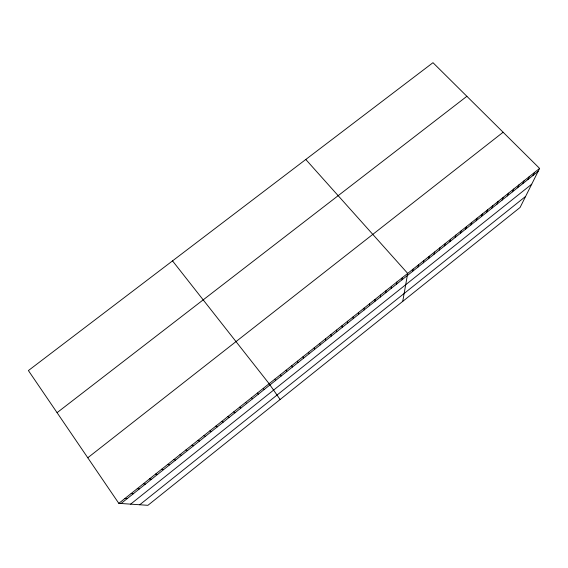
<?xml version="1.0" encoding="UTF-8"?>
<svg xmlns="http://www.w3.org/2000/svg" width="568" height="568" viewBox="0 0 568 568"><rect width="100%" height="100%" fill="white"/><g stroke="black" fill="none" stroke-linecap="round" stroke-linejoin="round"><path stroke-width="0.85" d="M364.102 309.972L364.102 308.104M369.541 305.641L369.59 303.738M374.965 301.317L375.065 299.379M380.382 297.007L380.532 295.033M385.793 292.697L385.984 290.688M391.189 288.402L391.43 286.357M396.57 284.114L396.862 282.033M401.952 279.832L402.286 277.716M402.733 301.381L407.696 273.407L305.79 159.473M412.666 271.298L413.099 269.111M418.012 267.045L418.488 264.823M423.345 262.799L423.87 260.534M428.67 258.561L429.238 256.267M433.98 254.329L434.598 252M439.284 250.105L439.944 247.74M444.574 245.894L445.284 243.494M449.856 241.684L450.609 239.256M455.131 237.488L455.926 235.024M460.392 233.299L461.23 230.8M465.639 229.117L466.527 226.582M470.879 224.942L471.816 222.379M476.112 220.782L477.092 218.176M481.33 216.621L482.353 213.987M486.542 212.475L487.607 209.805M491.746 208.335L492.854 205.63M496.936 204.203L498.086 201.462M502.112 200.078L503.312 197.302M507.288 195.96L508.523 193.155M512.45 191.849L513.728 189.016M517.597 187.745L518.925 184.877M522.737 183.656L524.108 180.752M527.871 179.566L529.284 176.634M532.99 175.491L534.445 172.523M539.6 168.419L520.096 207.448L147.914 505.314L118.811 503.347L28.4 370.563L432.979 62.686L539.6 168.419L118.811 503.347M130.633 504.143L531.719 184.195M139.735 504.76L525.613 196.414M121.062 503.496L538.102 171.422M87.784 457.772L503.113 132.237M57.07 412.666L466.882 96.304M124.974 498.434L127.168 498.633M131.13 493.535L133.267 493.784M137.271 488.65L139.345 488.934M143.399 483.773L145.415 484.106M149.512 478.909L151.471 479.285M155.611 474.053L157.513 474.472M161.702 469.204L163.548 469.665M167.78 464.368L169.562 464.88M173.836 459.547L175.569 460.094M179.886 454.727L181.561 455.323M185.928 449.927L187.546 450.559M191.948 445.127L193.511 445.809M197.962 440.342L199.467 441.066M203.962 435.571L205.41 436.338M209.947 430.807L211.339 431.616M215.918 426.05L217.26 426.902M221.882 421.307L223.16 422.201M227.825 416.571L229.053 417.508M233.76 411.85L234.939 412.822M239.689 407.135L240.804 408.151M245.596 402.428L246.661 403.486M251.496 397.735L252.504 398.835M257.382 393.049L258.341 394.185M172.53 260.882L269.118 383.705L280.116 399.51M263.254 388.377L264.163 389.556M274.798 379.19L275.594 380.446M280.464 374.681L281.21 375.98M286.116 370.18L286.812 371.515M291.76 365.685L292.406 367.063M297.391 361.205L297.987 362.618M303.014 356.732L303.553 358.181M308.623 352.266L309.113 353.757M314.218 347.808L314.665 349.341M319.805 343.363L320.196 344.932M325.386 338.926L325.727 340.53M330.945 334.495L331.236 336.142M336.497 330.079L336.746 331.755M342.042 325.663L342.234 327.381M347.573 321.261L347.715 323.014M353.097 316.866L353.189 318.662M358.6 312.485L358.649 314.31"/></g></svg>
